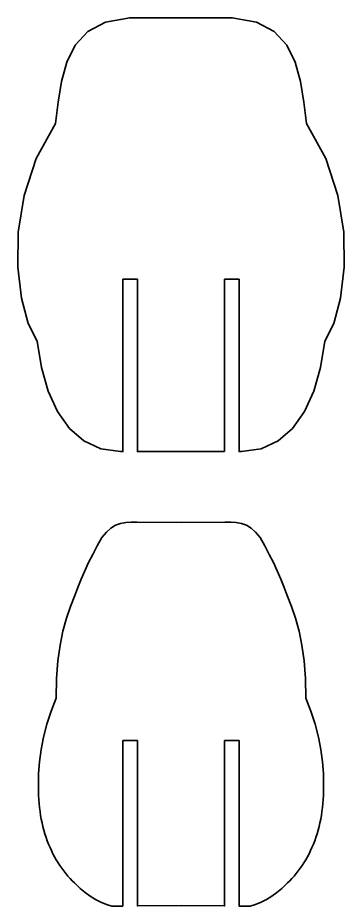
# Model space of a CAD drawing. Header units: centimetres. Extents: x -72 to 72, y -159 to 158.
# Drawn here: x -4.06 to 9.42, y -112.15 to -75.46 of the extents above; entities that cross this region are included whole.
import ezdxf

# ---------------------------------------------------------------- set-up
doc = ezdxf.new("R2010")
doc.units = ezdxf.units.CM
doc.header["$MEASUREMENT"] = 0
doc.layers.add('layer 1', color=7, linetype='Continuous')

msp = doc.modelspace()

# ---------------------------------------------------------------- linework, layer by layer
at = {"layer": 'layer 1', "color": 250, "lineweight": 35}
for points, knots in [([(4.47576, -93.37566), (4.47576, -93.37566), (0.87576, -93.37565), (0.87576, -93.37565), (0.87576, -93.37565), (0.87576, -93.37565), (0.87576, -86.25844), (0.87576, -86.25844), (0.87576, -86.25844), (0.87576, -86.25844), (0.27576, -86.25844), (0.27576, -86.25844), (0.27576, -86.25844), (0.27576, -86.25844), (0.27576, -93.37565), (0.27576, -93.37565), (0.27576, -93.37565), (0.27576, -93.37565), (0.17577, -93.37565), (0.17577, -93.37565), (0.17577, -93.37565), (0.17577, -93.37565), (-0.62951, -93.26206), (-0.62951, -93.26206), (-0.62951, -93.26206), (-0.62951, -93.26206), (-1.33068, -92.93501), (-1.33068, -92.93501), (-1.33068, -92.93501), (-1.33068, -92.93501), (-1.92727, -92.41511), (-1.92727, -92.41511), (-1.92727, -92.41511), (-1.92727, -92.41511), (-2.41874, -91.72294), (-2.41874, -91.72294), (-2.41874, -91.72294), (-2.41874, -91.72294), (-2.80459, -90.87911), (-2.80459, -90.87911), (-2.80459, -90.87911), (-2.80459, -90.87911), (-3.08433, -89.90422), (-3.08433, -89.90422), (-3.08433, -89.90422), (-3.08433, -89.90422), (-3.25742, -88.81887), (-3.25742, -88.81887), (-3.25742, -88.81887), (-3.25742, -88.81887), (-3.62786, -88.08793), (-3.62786, -88.08793), (-3.62786, -88.08793), (-3.62786, -88.08793), (-3.91104, -87.04141), (-3.91104, -87.04141), (-3.91104, -87.04141), (-3.91104, -87.04141), (-4.06358, -85.75795), (-4.06358, -85.75795), (-4.06358, -85.75795), (-4.06358, -85.75795), (-4.04212, -84.31616), (-4.04212, -84.31616), (-4.04212, -84.31616), (-4.04212, -84.31616), (-3.80329, -82.79466), (-3.80329, -82.79466), (-3.80329, -82.79466), (-3.80329, -82.79466), (-3.30374, -81.27208), (-3.30374, -81.27208), (-3.30374, -81.27208), (-3.30374, -81.27208), (-2.50009, -79.82704), (-2.50009, -79.82704), (-2.50009, -79.82704), (-2.50009, -79.82704), (-2.39282, -78.94797), (-2.39282, -78.94797), (-2.39282, -78.94797), (-2.39282, -78.94797), (-2.25269, -78.08949), (-2.25269, -78.08949), (-2.25269, -78.08949), (-2.25269, -78.08949), (-2.03355, -77.29048), (-2.03355, -77.29048), (-2.03355, -77.29048), (-2.03355, -77.29048), (-1.68922, -76.58978), (-1.68922, -76.58978), (-1.68922, -76.58978), (-1.68922, -76.58978), (-1.17355, -76.02627), (-1.17355, -76.02627), (-1.17355, -76.02627), (-1.17355, -76.02627), (-0.44038, -75.6388), (-0.44038, -75.6388), (-0.44038, -75.6388), (-0.44038, -75.6388), (0.55644, -75.46623), (0.55644, -75.46623), (0.55644, -75.46623), (0.55644, -75.46623), (0.55657, -75.46064), (0.55657, -75.46064), (0.55657, -75.46064), (0.55657, -75.46064), (4.79497, -75.46064), (4.79497, -75.46064), (4.79497, -75.46064), (4.79497, -75.46064), (4.79509, -75.46623), (4.79509, -75.46623), (4.79509, -75.46623), (4.79509, -75.46623), (5.79193, -75.6388), (5.79193, -75.6388), (5.79193, -75.6388), (5.79193, -75.6388), (6.52509, -76.02627), (6.52509, -76.02627), (6.52509, -76.02627), (6.52509, -76.02627), (7.04076, -76.58978), (7.04076, -76.58978), (7.04076, -76.58978), (7.04076, -76.58978), (7.38508, -77.29048), (7.38508, -77.29048), (7.38508, -77.29048), (7.38508, -77.29048), (7.60423, -78.08949), (7.60423, -78.08949), (7.60423, -78.08949), (7.60423, -78.08949), (7.74436, -78.94797), (7.74436, -78.94797), (7.74436, -78.94797), (7.74436, -78.94797), (7.85163, -79.82704), (7.85163, -79.82704), (7.85163, -79.82704), (7.85163, -79.82704), (8.65528, -81.27209), (8.65528, -81.27209), (8.65528, -81.27209), (8.65528, -81.27209), (9.15483, -82.79466), (9.15483, -82.79466), (9.15483, -82.79466), (9.15483, -82.79466), (9.39365, -84.31616), (9.39365, -84.31616), (9.39365, -84.31616), (9.39365, -84.31616), (9.41511, -85.75795), (9.41511, -85.75795), (9.41511, -85.75795), (9.41511, -85.75795), (9.26257, -87.04141), (9.26257, -87.04141), (9.26257, -87.04141), (9.26257, -87.04141), (8.97941, -88.08793), (8.97941, -88.08793), (8.97941, -88.08793), (8.97941, -88.08793), (8.60896, -88.81887), (8.60896, -88.81887), (8.60896, -88.81887), (8.60896, -88.81887), (8.43586, -89.90422), (8.43586, -89.90422), (8.43586, -89.90422), (8.43586, -89.90422), (8.15614, -90.87911), (8.15614, -90.87911), (8.15614, -90.87911), (8.15614, -90.87911), (7.77027, -91.72294), (7.77027, -91.72294), (7.77027, -91.72294), (7.77027, -91.72294), (7.2788, -92.41511), (7.2788, -92.41511), (7.2788, -92.41511), (7.2788, -92.41511), (6.68221, -92.93501), (6.68221, -92.93501), (6.68221, -92.93501), (6.68221, -92.93501), (5.98104, -93.26206), (5.98104, -93.26206), (5.98104, -93.26206), (5.98104, -93.26206), (5.17577, -93.37566), (5.17577, -93.37566), (5.17577, -93.37566), (5.17577, -93.37566), (5.07576, -93.37566), (5.07576, -93.37566), (5.07576, -93.37566), (5.07576, -93.37566), (5.07576, -86.25844), (5.07576, -86.25844), (5.07576, -86.25844), (5.07576, -86.25844), (4.47576, -86.25844), (4.47576, -86.25844), (4.47576, -86.25844), (4.47576, -86.25844), (4.47576, -93.37566), (4.47576, -93.37566)], [0, 0, 0, 0, 0.01818182, 0.01818182, 0.01818182, 0.01818182, 0.03636364, 0.03636364, 0.03636364, 0.03636364, 0.05454545, 0.05454545, 0.05454545, 0.05454545, 0.07272727, 0.07272727, 0.07272727, 0.07272727, 0.09090909, 0.09090909, 0.09090909, 0.09090909, 0.10909091, 0.10909091, 0.10909091, 0.10909091, 0.12727273, 0.12727273, 0.12727273, 0.12727273, 0.14545455, 0.14545455, 0.14545455, 0.14545455, 0.16363636, 0.16363636, 0.16363636, 0.16363636, 0.18181818, 0.18181818, 0.18181818, 0.18181818, 0.2, 0.2, 0.2, 0.2, 0.21818182, 0.21818182, 0.21818182, 0.21818182, 0.23636364, 0.23636364, 0.23636364, 0.23636364, 0.25454545, 0.25454545, 0.25454545, 0.25454545, 0.27272727, 0.27272727, 0.27272727, 0.27272727, 0.29090909, 0.29090909, 0.29090909, 0.29090909, 0.30909091, 0.30909091, 0.30909091, 0.30909091, 0.32727273, 0.32727273, 0.32727273, 0.32727273, 0.34545455, 0.34545455, 0.34545455, 0.34545455, 0.36363636, 0.36363636, 0.36363636, 0.36363636, 0.38181818, 0.38181818, 0.38181818, 0.38181818, 0.4, 0.4, 0.4, 0.4, 0.41818182, 0.41818182, 0.41818182, 0.41818182, 0.43636364, 0.43636364, 0.43636364, 0.43636364, 0.45454545, 0.45454545, 0.45454545, 0.45454545, 0.47272727, 0.47272727, 0.47272727, 0.47272727, 0.49090909, 0.49090909, 0.49090909, 0.49090909, 0.50909091, 0.50909091, 0.50909091, 0.50909091, 0.52727273, 0.52727273, 0.52727273, 0.52727273, 0.54545455, 0.54545455, 0.54545455, 0.54545455, 0.56363636, 0.56363636, 0.56363636, 0.56363636, 0.58181818, 0.58181818, 0.58181818, 0.58181818, 0.6, 0.6, 0.6, 0.6, 0.61818182, 0.61818182, 0.61818182, 0.61818182, 0.63636364, 0.63636364, 0.63636364, 0.63636364, 0.65454545, 0.65454545, 0.65454545, 0.65454545, 0.67272727, 0.67272727, 0.67272727, 0.67272727, 0.69090909, 0.69090909, 0.69090909, 0.69090909, 0.70909091, 0.70909091, 0.70909091, 0.70909091, 0.72727273, 0.72727273, 0.72727273, 0.72727273, 0.74545455, 0.74545455, 0.74545455, 0.74545455, 0.76363636, 0.76363636, 0.76363636, 0.76363636, 0.78181818, 0.78181818, 0.78181818, 0.78181818, 0.8, 0.8, 0.8, 0.8, 0.81818182, 0.81818182, 0.81818182, 0.81818182, 0.83636364, 0.83636364, 0.83636364, 0.83636364, 0.85454545, 0.85454545, 0.85454545, 0.85454545, 0.87272727, 0.87272727, 0.87272727, 0.87272727, 0.89090909, 0.89090909, 0.89090909, 0.89090909, 0.90909091, 0.90909091, 0.90909091, 0.90909091, 0.92727273, 0.92727273, 0.92727273, 0.92727273, 0.94545455, 0.94545455, 0.94545455, 0.94545455, 0.96363636, 0.96363636, 0.96363636, 0.96363636, 1, 1, 1, 1]), ([(0.27576, -112.1425), (0.27576, -112.1425), (-0.17803, -112.14691), (-0.17803, -112.14691), (-0.17803, -112.14691), (-0.17803, -112.14691), (-0.40593, -112.07485), (-0.40593, -112.07485), (-0.40593, -112.07485), (-0.40593, -112.07485), (-0.63076, -111.98188), (-0.63076, -111.98188), (-0.63076, -111.98188), (-0.63076, -111.98188), (-0.85169, -111.86851), (-0.85169, -111.86851), (-0.85169, -111.86851), (-0.85169, -111.86851), (-1.06785, -111.73531), (-1.06785, -111.73531), (-1.06785, -111.73531), (-1.06785, -111.73531), (-1.27842, -111.58284), (-1.27842, -111.58284), (-1.27842, -111.58284), (-1.27842, -111.58284), (-1.48256, -111.41162), (-1.48256, -111.41162), (-1.48256, -111.41162), (-1.48256, -111.41162), (-1.67943, -111.22222), (-1.67943, -111.22222), (-1.67943, -111.22222), (-1.67943, -111.22222), (-1.72023, -111.1852), (-1.72023, -111.1852), (-1.72023, -111.1852), (-1.72023, -111.1852), (-1.81453, -111.09358), (-1.81453, -111.09358), (-1.81453, -111.09358), (-1.81453, -111.09358), (-1.90632, -110.99824), (-1.90632, -110.99824), (-1.90632, -110.99824), (-1.90632, -110.99824), (-1.99553, -110.89921), (-1.99553, -110.89921), (-1.99553, -110.89921), (-1.99553, -110.89921), (-2.08211, -110.79653), (-2.08211, -110.79653), (-2.08211, -110.79653), (-2.08211, -110.79653), (-2.166, -110.69031), (-2.166, -110.69031), (-2.166, -110.69031), (-2.166, -110.69031), (-2.24713, -110.58058), (-2.24713, -110.58058), (-2.24713, -110.58058), (-2.24713, -110.58058), (-2.32545, -110.46738), (-2.32545, -110.46738), (-2.32545, -110.46738), (-2.32545, -110.46738), (-2.40088, -110.35081), (-2.40088, -110.35081), (-2.40088, -110.35081), (-2.40088, -110.35081), (-2.47338, -110.2309), (-2.47338, -110.2309), (-2.47338, -110.2309), (-2.47338, -110.2309), (-2.54288, -110.10771), (-2.54288, -110.10771), (-2.54288, -110.10771), (-2.54288, -110.10771), (-2.60931, -109.98132), (-2.60931, -109.98132), (-2.60931, -109.98132), (-2.60931, -109.98132), (-2.67261, -109.85176), (-2.67261, -109.85176), (-2.67261, -109.85176), (-2.67261, -109.85176), (-2.73274, -109.7191), (-2.73274, -109.7191), (-2.73274, -109.7191), (-2.73274, -109.7191), (-2.78961, -109.58342), (-2.78961, -109.58342), (-2.78961, -109.58342), (-2.78961, -109.58342), (-2.84318, -109.44475), (-2.84318, -109.44475), (-2.84318, -109.44475), (-2.84318, -109.44475), (-2.89337, -109.30315), (-2.89337, -109.30315), (-2.89337, -109.30315), (-2.89337, -109.30315), (-2.94014, -109.15869), (-2.94014, -109.15869), (-2.94014, -109.15869), (-2.94014, -109.15869), (-2.98341, -109.01143), (-2.98341, -109.01143), (-2.98341, -109.01143), (-2.98341, -109.01143), (-3.02313, -108.86143), (-3.02313, -108.86143), (-3.02313, -108.86143), (-3.02313, -108.86143), (-3.05923, -108.70873), (-3.05923, -108.70873), (-3.05923, -108.70873), (-3.05923, -108.70873), (-3.09165, -108.55341), (-3.09165, -108.55341), (-3.09165, -108.55341), (-3.09165, -108.55341), (-3.12034, -108.39551), (-3.12034, -108.39551), (-3.12034, -108.39551), (-3.12034, -108.39551), (-3.14523, -108.23511), (-3.14523, -108.23511), (-3.14523, -108.23511), (-3.14523, -108.23511), (-3.16625, -108.07225), (-3.16625, -108.07225), (-3.16625, -108.07225), (-3.16625, -108.07225), (-3.18335, -107.90701), (-3.18335, -107.90701), (-3.18335, -107.90701), (-3.18335, -107.90701), (-3.19647, -107.73943), (-3.19647, -107.73943), (-3.19647, -107.73943), (-3.19647, -107.73943), (-3.20554, -107.56956), (-3.20554, -107.56956), (-3.20554, -107.56956), (-3.20554, -107.56956), (-3.2105, -107.39748), (-3.2105, -107.39748), (-3.2105, -107.39748), (-3.2105, -107.39748), (-3.2113, -107.22324), (-3.2113, -107.22324), (-3.2113, -107.22324), (-3.2113, -107.22324), (-3.20983, -107.14775), (-3.20983, -107.14775), (-3.20983, -107.14775), (-3.20983, -107.14775), (-3.20401, -106.67064), (-3.20401, -106.67064), (-3.20401, -106.67064), (-3.20401, -106.67064), (-3.16795, -106.1796), (-3.16795, -106.1796), (-3.16795, -106.1796), (-3.16795, -106.1796), (-3.10015, -105.6756), (-3.10015, -105.6756), (-3.10015, -105.6756), (-3.10015, -105.6756), (-2.9991, -105.15966), (-2.9991, -105.15966), (-2.9991, -105.15966), (-2.9991, -105.15966), (-2.86331, -104.63276), (-2.86331, -104.63276), (-2.86331, -104.63276), (-2.86331, -104.63276), (-2.69128, -104.09595), (-2.69128, -104.09595), (-2.69128, -104.09595), (-2.69128, -104.09595), (-2.48152, -103.55017), (-2.48152, -103.55017), (-2.48152, -103.55017), (-2.48152, -103.55017), (-2.46173, -102.74348), (-2.46173, -102.74348), (-2.46173, -102.74348), (-2.46173, -102.74348), (-2.405, -102.02084), (-2.405, -102.02084), (-2.405, -102.02084), (-2.405, -102.02084), (-2.31528, -101.3723), (-2.31528, -101.3723), (-2.31528, -101.3723), (-2.31528, -101.3723), (-2.19647, -100.78791), (-2.19647, -100.78791), (-2.19647, -100.78791), (-2.19647, -100.78791), (-2.05254, -100.2577), (-2.05254, -100.2577), (-2.05254, -100.2577), (-2.05254, -100.2577), (-1.8874, -99.77172), (-1.8874, -99.77172), (-1.8874, -99.77172), (-1.8874, -99.77172), (-1.705, -99.32001), (-1.705, -99.32001), (-1.705, -99.32001), (-1.705, -99.32001), (-1.58173, -98.97962), (-1.58173, -98.97962), (-1.58173, -98.97962), (-1.58173, -98.97962), (-1.44678, -98.64005), (-1.44678, -98.64005), (-1.44678, -98.64005), (-1.44678, -98.64005), (-1.29991, -98.30036), (-1.29991, -98.30036), (-1.29991, -98.30036), (-1.29991, -98.30036), (-1.14093, -97.95964), (-1.14093, -97.95964), (-1.14093, -97.95964), (-1.14093, -97.95964), (-0.96961, -97.61693), (-0.96961, -97.61693), (-0.96961, -97.61693), (-0.96961, -97.61693), (-0.78575, -97.27133), (-0.78575, -97.27133), (-0.78575, -97.27133), (-0.78575, -97.27133), (-0.58915, -96.92187), (-0.58915, -96.92187), (-0.58915, -96.92187), (-0.58915, -96.92187), (-0.40576, -96.69503), (-0.40576, -96.69503), (-0.40576, -96.69503), (-0.40576, -96.69503), (-0.21861, -96.52936), (-0.21861, -96.52936), (-0.21861, -96.52936), (-0.21861, -96.52936), (-0.02495, -96.41526), (-0.02495, -96.41526), (-0.02495, -96.41526), (-0.02495, -96.41526), (0.17801, -96.34319), (0.17801, -96.34319), (0.17801, -96.34319), (0.17801, -96.34319), (0.39303, -96.30357), (0.39303, -96.30357), (0.39303, -96.30357), (0.39303, -96.30357), (0.62287, -96.28682), (0.62287, -96.28682), (0.62287, -96.28682), (0.62287, -96.28682), (0.87029, -96.28336), (0.87029, -96.28336), (0.87029, -96.28336), (0.87029, -96.28336), (2.67577, -96.2984), (2.67577, -96.2984), (2.67577, -96.2984), (2.67577, -96.2984), (4.48124, -96.28336), (4.48124, -96.28336), (4.48124, -96.28336), (4.48124, -96.28336), (4.72867, -96.28682), (4.72867, -96.28682), (4.72867, -96.28682), (4.72867, -96.28682), (4.95851, -96.30358), (4.95851, -96.30358), (4.95851, -96.30358), (4.95851, -96.30358), (5.17353, -96.34319), (5.17353, -96.34319), (5.17353, -96.34319), (5.17353, -96.34319), (5.37649, -96.41526), (5.37649, -96.41526), (5.37649, -96.41526), (5.37649, -96.41526), (5.57015, -96.52935), (5.57015, -96.52935), (5.57015, -96.52935), (5.57015, -96.52935), (5.7573, -96.69503), (5.7573, -96.69503), (5.7573, -96.69503), (5.7573, -96.69503), (5.94068, -96.92187), (5.94068, -96.92187), (5.94068, -96.92187), (5.94068, -96.92187), (6.1373, -97.27133), (6.1373, -97.27133), (6.1373, -97.27133), (6.1373, -97.27133), (6.32115, -97.61694), (6.32115, -97.61694), (6.32115, -97.61694), (6.32115, -97.61694), (6.49247, -97.95964), (6.49247, -97.95964), (6.49247, -97.95964), (6.49247, -97.95964), (6.65145, -98.30037), (6.65145, -98.30037), (6.65145, -98.30037), (6.65145, -98.30037), (6.79832, -98.64004), (6.79832, -98.64004), (6.79832, -98.64004), (6.79832, -98.64004), (6.93329, -98.97962), (6.93329, -98.97962), (6.93329, -98.97962), (6.93329, -98.97962), (7.05654, -99.32001), (7.05654, -99.32001), (7.05654, -99.32001), (7.05654, -99.32001), (7.23894, -99.77173), (7.23894, -99.77173), (7.23894, -99.77173), (7.23894, -99.77173), (7.40408, -100.25771), (7.40408, -100.25771), (7.40408, -100.25771), (7.40408, -100.25771), (7.54802, -100.78792), (7.54802, -100.78792), (7.54802, -100.78792), (7.54802, -100.78792), (7.66681, -101.3723), (7.66681, -101.3723), (7.66681, -101.3723), (7.66681, -101.3723), (7.75654, -102.02083), (7.75654, -102.02083), (7.75654, -102.02083), (7.75654, -102.02083), (7.81327, -102.74348), (7.81327, -102.74348), (7.81327, -102.74348), (7.81327, -102.74348), (7.83305, -103.55017), (7.83305, -103.55017), (7.83305, -103.55017), (7.83305, -103.55017), (8.04281, -104.09595), (8.04281, -104.09595), (8.04281, -104.09595), (8.04281, -104.09595), (8.21485, -104.63279), (8.21485, -104.63279), (8.21485, -104.63279), (8.21485, -104.63279), (8.35063, -105.15966), (8.35063, -105.15966), (8.35063, -105.15966), (8.35063, -105.15966), (8.45169, -105.67559), (8.45169, -105.67559), (8.45169, -105.67559), (8.45169, -105.67559), (8.51949, -106.17959), (8.51949, -106.17959), (8.51949, -106.17959), (8.51949, -106.17959), (8.55555, -106.67065), (8.55555, -106.67065), (8.55555, -106.67065), (8.55555, -106.67065), (8.56136, -107.14775), (8.56136, -107.14775), (8.56136, -107.14775), (8.56136, -107.14775), (8.56283, -107.22324), (8.56283, -107.22324), (8.56283, -107.22324), (8.56283, -107.22324), (8.56203, -107.39748), (8.56203, -107.39748), (8.56203, -107.39748), (8.56203, -107.39748), (8.55707, -107.56956), (8.55707, -107.56956), (8.55707, -107.56956), (8.55707, -107.56956), (8.548, -107.73943), (8.548, -107.73943), (8.548, -107.73943), (8.548, -107.73943), (8.53487, -107.90701), (8.53487, -107.90701), (8.53487, -107.90701), (8.53487, -107.90701), (8.51777, -108.07225), (8.51777, -108.07225), (8.51777, -108.07225), (8.51777, -108.07225), (8.49675, -108.23511), (8.49675, -108.23511), (8.49675, -108.23511), (8.49675, -108.23511), (8.47187, -108.39551), (8.47187, -108.39551), (8.47187, -108.39551), (8.47187, -108.39551), (8.44319, -108.55341), (8.44319, -108.55341), (8.44319, -108.55341), (8.44319, -108.55341), (8.41077, -108.70873), (8.41077, -108.70873), (8.41077, -108.70873), (8.41077, -108.70873), (8.37466, -108.86143), (8.37466, -108.86143), (8.37466, -108.86143), (8.37466, -108.86143), (8.33495, -109.01143), (8.33495, -109.01143), (8.33495, -109.01143), (8.33495, -109.01143), (8.29167, -109.15869), (8.29167, -109.15869), (8.29167, -109.15869), (8.29167, -109.15869), (8.24491, -109.30315), (8.24491, -109.30315), (8.24491, -109.30315), (8.24491, -109.30315), (8.19471, -109.44475), (8.19471, -109.44475), (8.19471, -109.44475), (8.19471, -109.44475), (8.14115, -109.58342), (8.14115, -109.58342), (8.14115, -109.58342), (8.14115, -109.58342), (8.08426, -109.7191), (8.08426, -109.7191), (8.08426, -109.7191), (8.08426, -109.7191), (8.02414, -109.85176), (8.02414, -109.85176), (8.02414, -109.85176), (8.02414, -109.85176), (7.96084, -109.98132), (7.96084, -109.98132), (7.96084, -109.98132), (7.96084, -109.98132), (7.89441, -110.10771), (7.89441, -110.10771), (7.89441, -110.10771), (7.89441, -110.10771), (7.82491, -110.2309), (7.82491, -110.2309), (7.82491, -110.2309), (7.82491, -110.2309), (7.75242, -110.35081), (7.75242, -110.35081), (7.75242, -110.35081), (7.75242, -110.35081), (7.67698, -110.46738), (7.67698, -110.46738), (7.67698, -110.46738), (7.67698, -110.46738), (7.59866, -110.58058), (7.59866, -110.58058), (7.59866, -110.58058), (7.59866, -110.58058), (7.51753, -110.69031), (7.51753, -110.69031), (7.51753, -110.69031), (7.51753, -110.69031), (7.43364, -110.79653), (7.43364, -110.79653), (7.43364, -110.79653), (7.43364, -110.79653), (7.34706, -110.89921), (7.34706, -110.89921), (7.34706, -110.89921), (7.34706, -110.89921), (7.25785, -110.99824), (7.25785, -110.99824), (7.25785, -110.99824), (7.25785, -110.99824), (7.16605, -111.09358), (7.16605, -111.09358), (7.16605, -111.09358), (7.16605, -111.09358), (7.07176, -111.1852), (7.07176, -111.1852), (7.07176, -111.1852), (7.07176, -111.1852), (7.03097, -111.22222), (7.03097, -111.22222), (7.03097, -111.22222), (7.03097, -111.22222), (6.83411, -111.41163), (6.83411, -111.41163), (6.83411, -111.41163), (6.83411, -111.41163), (6.62995, -111.58284), (6.62995, -111.58284), (6.62995, -111.58284), (6.62995, -111.58284), (6.41938, -111.73531), (6.41938, -111.73531), (6.41938, -111.73531), (6.41938, -111.73531), (6.20321, -111.86851), (6.20321, -111.86851), (6.20321, -111.86851), (6.20321, -111.86851), (5.9823, -111.98186), (5.9823, -111.98186), (5.9823, -111.98186), (5.9823, -111.98186), (5.75747, -112.07487), (5.75747, -112.07487), (5.75747, -112.07487), (5.75747, -112.07487), (5.52956, -112.14691), (5.52956, -112.14691), (5.52956, -112.14691), (5.52956, -112.14691), (5.07576, -112.1425), (5.07576, -112.1425), (5.07576, -112.1425), (5.07576, -112.1425), (5.07576, -105.30527), (5.07576, -105.30527), (5.07576, -105.30527), (5.07576, -105.30527), (4.47576, -105.30527), (4.47576, -105.30527), (4.47576, -105.30527), (4.47576, -105.30527), (4.47576, -112.13668), (4.47576, -112.13668), (4.47576, -112.13668), (4.47576, -112.13668), (2.67577, -112.1192), (2.67577, -112.1192), (2.67577, -112.1192), (2.67577, -112.1192), (0.87576, -112.13667), (0.87576, -112.13667), (0.87576, -112.13667), (0.87576, -112.13667), (0.87576, -105.30527), (0.87576, -105.30527), (0.87576, -105.30527), (0.87576, -105.30527), (0.27576, -105.30527), (0.27576, -105.30527), (0.27576, -105.30527), (0.27576, -105.30527), (0.27576, -112.1425), (0.27576, -112.1425)], [0, 0, 0, 0, 0.00689655, 0.00689655, 0.00689655, 0.00689655, 0.0137931, 0.0137931, 0.0137931, 0.0137931, 0.02068966, 0.02068966, 0.02068966, 0.02068966, 0.02758621, 0.02758621, 0.02758621, 0.02758621, 0.03448276, 0.03448276, 0.03448276, 0.03448276, 0.04137931, 0.04137931, 0.04137931, 0.04137931, 0.04827586, 0.04827586, 0.04827586, 0.04827586, 0.05517241, 0.05517241, 0.05517241, 0.05517241, 0.06206897, 0.06206897, 0.06206897, 0.06206897, 0.06896552, 0.06896552, 0.06896552, 0.06896552, 0.07586207, 0.07586207, 0.07586207, 0.07586207, 0.08275862, 0.08275862, 0.08275862, 0.08275862, 0.08965517, 0.08965517, 0.08965517, 0.08965517, 0.09655172, 0.09655172, 0.09655172, 0.09655172, 0.10344828, 0.10344828, 0.10344828, 0.10344828, 0.11034483, 0.11034483, 0.11034483, 0.11034483, 0.11724138, 0.11724138, 0.11724138, 0.11724138, 0.12413793, 0.12413793, 0.12413793, 0.12413793, 0.13103448, 0.13103448, 0.13103448, 0.13103448, 0.13793103, 0.13793103, 0.13793103, 0.13793103, 0.14482759, 0.14482759, 0.14482759, 0.14482759, 0.15172414, 0.15172414, 0.15172414, 0.15172414, 0.15862069, 0.15862069, 0.15862069, 0.15862069, 0.16551724, 0.16551724, 0.16551724, 0.16551724, 0.17241379, 0.17241379, 0.17241379, 0.17241379, 0.17931034, 0.17931034, 0.17931034, 0.17931034, 0.1862069, 0.1862069, 0.1862069, 0.1862069, 0.19310345, 0.19310345, 0.19310345, 0.19310345, 0.2, 0.2, 0.2, 0.2, 0.20689655, 0.20689655, 0.20689655, 0.20689655, 0.2137931, 0.2137931, 0.2137931, 0.2137931, 0.22068966, 0.22068966, 0.22068966, 0.22068966, 0.22758621, 0.22758621, 0.22758621, 0.22758621, 0.23448276, 0.23448276, 0.23448276, 0.23448276, 0.24137931, 0.24137931, 0.24137931, 0.24137931, 0.24827586, 0.24827586, 0.24827586, 0.24827586, 0.25517241, 0.25517241, 0.25517241, 0.25517241, 0.26206897, 0.26206897, 0.26206897, 0.26206897, 0.26896552, 0.26896552, 0.26896552, 0.26896552, 0.27586207, 0.27586207, 0.27586207, 0.27586207, 0.28275862, 0.28275862, 0.28275862, 0.28275862, 0.28965517, 0.28965517, 0.28965517, 0.28965517, 0.29655172, 0.29655172, 0.29655172, 0.29655172, 0.30344828, 0.30344828, 0.30344828, 0.30344828, 0.31034483, 0.31034483, 0.31034483, 0.31034483, 0.31724138, 0.31724138, 0.31724138, 0.31724138, 0.32413793, 0.32413793, 0.32413793, 0.32413793, 0.33103448, 0.33103448, 0.33103448, 0.33103448, 0.33793103, 0.33793103, 0.33793103, 0.33793103, 0.34482759, 0.34482759, 0.34482759, 0.34482759, 0.35172414, 0.35172414, 0.35172414, 0.35172414, 0.35862069, 0.35862069, 0.35862069, 0.35862069, 0.36551724, 0.36551724, 0.36551724, 0.36551724, 0.37241379, 0.37241379, 0.37241379, 0.37241379, 0.37931034, 0.37931034, 0.37931034, 0.37931034, 0.3862069, 0.3862069, 0.3862069, 0.3862069, 0.39310345, 0.39310345, 0.39310345, 0.39310345, 0.4, 0.4, 0.4, 0.4, 0.40689655, 0.40689655, 0.40689655, 0.40689655, 0.4137931, 0.4137931, 0.4137931, 0.4137931, 0.42068966, 0.42068966, 0.42068966, 0.42068966, 0.42758621, 0.42758621, 0.42758621, 0.42758621, 0.43448276, 0.43448276, 0.43448276, 0.43448276, 0.44137931, 0.44137931, 0.44137931, 0.44137931, 0.44827586, 0.44827586, 0.44827586, 0.44827586, 0.45517241, 0.45517241, 0.45517241, 0.45517241, 0.46206897, 0.46206897, 0.46206897, 0.46206897, 0.46896552, 0.46896552, 0.46896552, 0.46896552, 0.47586207, 0.47586207, 0.47586207, 0.47586207, 0.48275862, 0.48275862, 0.48275862, 0.48275862, 0.48965517, 0.48965517, 0.48965517, 0.48965517, 0.49655172, 0.49655172, 0.49655172, 0.49655172, 0.50344828, 0.50344828, 0.50344828, 0.50344828, 0.51034483, 0.51034483, 0.51034483, 0.51034483, 0.51724138, 0.51724138, 0.51724138, 0.51724138, 0.52413793, 0.52413793, 0.52413793, 0.52413793, 0.53103448, 0.53103448, 0.53103448, 0.53103448, 0.53793103, 0.53793103, 0.53793103, 0.53793103, 0.54482759, 0.54482759, 0.54482759, 0.54482759, 0.55172414, 0.55172414, 0.55172414, 0.55172414, 0.55862069, 0.55862069, 0.55862069, 0.55862069, 0.56551724, 0.56551724, 0.56551724, 0.56551724, 0.57241379, 0.57241379, 0.57241379, 0.57241379, 0.57931034, 0.57931034, 0.57931034, 0.57931034, 0.5862069, 0.5862069, 0.5862069, 0.5862069, 0.59310345, 0.59310345, 0.59310345, 0.59310345, 0.6, 0.6, 0.6, 0.6, 0.60689655, 0.60689655, 0.60689655, 0.60689655, 0.6137931, 0.6137931, 0.6137931, 0.6137931, 0.62068966, 0.62068966, 0.62068966, 0.62068966, 0.62758621, 0.62758621, 0.62758621, 0.62758621, 0.63448276, 0.63448276, 0.63448276, 0.63448276, 0.64137931, 0.64137931, 0.64137931, 0.64137931, 0.64827586, 0.64827586, 0.64827586, 0.64827586, 0.65517241, 0.65517241, 0.65517241, 0.65517241, 0.66206897, 0.66206897, 0.66206897, 0.66206897, 0.66896552, 0.66896552, 0.66896552, 0.66896552, 0.67586207, 0.67586207, 0.67586207, 0.67586207, 0.68275862, 0.68275862, 0.68275862, 0.68275862, 0.68965517, 0.68965517, 0.68965517, 0.68965517, 0.69655172, 0.69655172, 0.69655172, 0.69655172, 0.70344828, 0.70344828, 0.70344828, 0.70344828, 0.71034483, 0.71034483, 0.71034483, 0.71034483, 0.71724138, 0.71724138, 0.71724138, 0.71724138, 0.72413793, 0.72413793, 0.72413793, 0.72413793, 0.73103448, 0.73103448, 0.73103448, 0.73103448, 0.73793103, 0.73793103, 0.73793103, 0.73793103, 0.74482759, 0.74482759, 0.74482759, 0.74482759, 0.75172414, 0.75172414, 0.75172414, 0.75172414, 0.75862069, 0.75862069, 0.75862069, 0.75862069, 0.76551724, 0.76551724, 0.76551724, 0.76551724, 0.77241379, 0.77241379, 0.77241379, 0.77241379, 0.77931034, 0.77931034, 0.77931034, 0.77931034, 0.7862069, 0.7862069, 0.7862069, 0.7862069, 0.79310345, 0.79310345, 0.79310345, 0.79310345, 0.8, 0.8, 0.8, 0.8, 0.80689655, 0.80689655, 0.80689655, 0.80689655, 0.8137931, 0.8137931, 0.8137931, 0.8137931, 0.82068966, 0.82068966, 0.82068966, 0.82068966, 0.82758621, 0.82758621, 0.82758621, 0.82758621, 0.83448276, 0.83448276, 0.83448276, 0.83448276, 0.84137931, 0.84137931, 0.84137931, 0.84137931, 0.84827586, 0.84827586, 0.84827586, 0.84827586, 0.85517241, 0.85517241, 0.85517241, 0.85517241, 0.86206897, 0.86206897, 0.86206897, 0.86206897, 0.86896552, 0.86896552, 0.86896552, 0.86896552, 0.87586207, 0.87586207, 0.87586207, 0.87586207, 0.88275862, 0.88275862, 0.88275862, 0.88275862, 0.88965517, 0.88965517, 0.88965517, 0.88965517, 0.89655172, 0.89655172, 0.89655172, 0.89655172, 0.90344828, 0.90344828, 0.90344828, 0.90344828, 0.91034483, 0.91034483, 0.91034483, 0.91034483, 0.91724138, 0.91724138, 0.91724138, 0.91724138, 0.92413793, 0.92413793, 0.92413793, 0.92413793, 0.93103448, 0.93103448, 0.93103448, 0.93103448, 0.93793103, 0.93793103, 0.93793103, 0.93793103, 0.94482759, 0.94482759, 0.94482759, 0.94482759, 0.95172414, 0.95172414, 0.95172414, 0.95172414, 0.95862069, 0.95862069, 0.95862069, 0.95862069, 0.96551724, 0.96551724, 0.96551724, 0.96551724, 0.97241379, 0.97241379, 0.97241379, 0.97241379, 0.97931034, 0.97931034, 0.97931034, 0.97931034, 0.9862069, 0.9862069, 0.9862069, 0.9862069, 1, 1, 1, 1])]:
    msp.add_open_spline(points, degree=3, knots=knots, dxfattribs=at)

doc.saveas('drawing.dxf')
